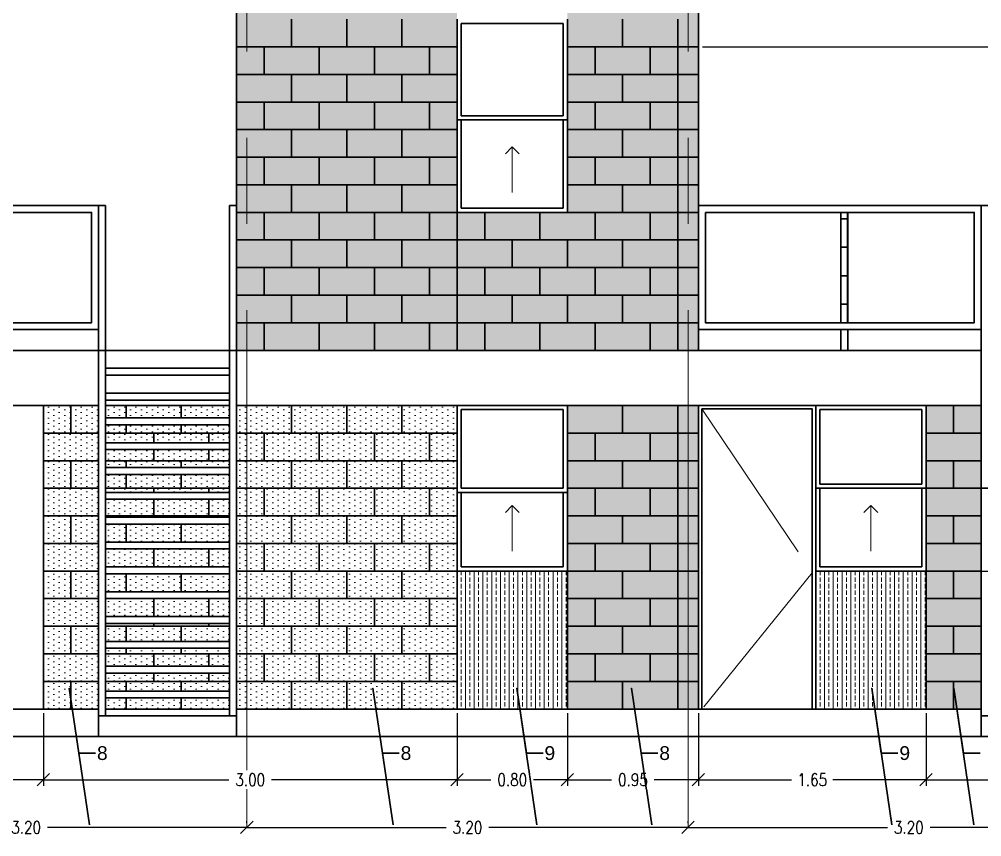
# Model space of a CAD drawing. Header units: metres. Extents: x -255 to -21, y -382 to -241.
# Drawn here: x -32.32 to -25.34, y -287.93 to -282.01 of the extents above; entities that cross this region are included whole.
import ezdxf

# ---------------------------------------------------------------- set-up
doc = ezdxf.new("R2010")
doc.units = ezdxf.units.M
doc.header["$LTSCALE"] = 5
doc.header["$MEASUREMENT"] = 0
doc.linetypes.add('CENTER2', pattern=[1.125, 0.75, -0.125, 0.125, -0.125])
doc.linetypes.add('HIDDEN', pattern=[0.375, 0.25, -0.125])
doc.layers.get('0').update_dxf_attribs({"color": 30})
for name, color, linetype, lineweight in [('A-ANNO-DIMS', 3, 'Continuous', 18), ('A-ANNO-NOTE', 7, 'Continuous', 35), ('A-ANNO-SYMB', 3, 'Continuous', 18), ('A-ANNO-TEXT', 3, 'Continuous', 18), ('A-ELEV-MBE1', 7, 'Continuous', 35), ('A-ELEV-OVHD', 3, 'HIDDEN', 18), ('A-ELEV-PATT', 8, 'Continuous', 18), ('A-SECT-MCUT', 7, 'Continuous', 35)]:
    doc.layers.add(name, color=color, linetype=linetype, lineweight=lineweight)
doc.styles.add('E-ARIAL', font='arial.ttf')
doc.styles.add('E-ROMANS', font='romans.shx', dxfattribs={"width": 0.8})
doc.dimstyles.new('E-0050_TICK_18', dxfattribs={"dimscale": 0.001, "dimtxt": 90, "dimasz": 90, "dimexe": 45, "dimexo": 30, "dimgap": 45, "dimtad": 0, "dimzin": 0, "dimdsep": 46, "dimtxsty": 'E-ROMANS', "dimblk": 'OBLIQUE', "dimcen": 45, "dimclrd": 256, "dimclre": 256, "dimclrt": 256, "dimadec": 0, "dimazin": 0, "dimtfac": 1, "dimtmove": 1, "dimatfit": 3, "dimldrblk": 'OPEN90', "dimfxl": 1, "dimtfill": 1, "dimtolj": 1, "dimtzin": 0, "dimarcsym": 0})
doc.dimstyles.new('E-0200_TICK_12', dxfattribs={"dimscale": 0.001, "dimtxt": 240, "dimasz": 240, "dimexe": 120, "dimexo": 80, "dimgap": 120, "dimtad": 0, "dimzin": 0, "dimdsep": 46, "dimtxsty": 'E-ROMANS', "dimblk": 'OBLIQUE', "dimcen": 120, "dimclrd": 256, "dimclre": 256, "dimclrt": 256, "dimadec": 0, "dimazin": 0, "dimtfac": 1, "dimtmove": 1, "dimatfit": 3, "dimldrblk": 'OPEN90', "dimfxl": 1, "dimtfill": 1, "dimtolj": 1, "dimtzin": 0, "dimlwd": -1, "dimarcsym": 0})
pattern_1 = [(90, (0, 0), (-0.0396875, 0.01984375), [0, -0.0396875])]

# ---------------------------------------------------------------- blocks, each defined once
blk = doc.blocks.new('_Oblique')
at = {"color": 0, "linetype": 'ByBlock', "lineweight": -2}
blk.add_line((-0.5, -0.5), (0.5, 0.5), dxfattribs=at)
blk = doc.blocks.new('*D664')
at = {"layer": 'A-ANNO-DIMS', "lineweight": -2, "transparency": 16777216}
for p, q in [((-25.7133, -286.0056), (-23.8568, -286.0056)), ((-23.9018, -286.0056), (-23.9018, -286.356)), ((-23.9018, -287.0056), (-23.9018, -286.6551)), ((-24.1633, -287.0056), (-23.8568, -287.0056))]:
    blk.add_line(p, q, dxfattribs=at)
at = {"layer": 'A-ANNO-DIMS', "lineweight": -2, "transparency": 16777216, "xscale": 0.09, "yscale": 0.09, "zscale": 0.09}
for p, rotation in [((-23.9018, -286.0056), 90), ((-23.9018, -287.0056), 270)]:
    blk.add_blockref('_Oblique', p, dxfattribs=dict(at, rotation=rotation))
at = {"layer": 'A-ANNO-DIMS', "transparency": 16777216, "insert": (-23.9018, -286.5056), "char_height": 0.09, "attachment_point": 5, "rotation": 90, "style": 'E-ROMANS', "bg_fill": 3, "box_fill_scale": 1.25, "bg_fill_color": 256, "bg_fill_true_color": 13158600, "bg_fill_transparency": 0}
blk.add_mtext('\\A1;1.00', dxfattribs=at)
blk = doc.blocks.new('_Open90')
at = {"color": 0, "linetype": 'ByBlock', "lineweight": -2}
for p, q in [((0, 0), (-1, 0)), ((-0.5, 0.5), (0, 0)), ((0, 0), (-0.5, -0.5))]:
    blk.add_line(p, q, dxfattribs=at)
blk = doc.blocks.new('*D665')
at = {"layer": 'A-ANNO-DIMS', "lineweight": -2, "transparency": 16777216}
for p, q in [((-24.1633, -284.8056), (-23.8568, -284.8056)), ((-23.9018, -284.8056), (-23.9018, -285.256)), ((-23.9018, -286.0056), (-23.9018, -285.5551)), ((-25.7133, -286.0056), (-23.8568, -286.0056))]:
    blk.add_line(p, q, dxfattribs=at)
at = {"layer": 'A-ANNO-DIMS', "lineweight": -2, "transparency": 16777216, "xscale": 0.09, "yscale": 0.09, "zscale": 0.09}
for p, rotation in [((-23.9018, -284.8056), 90), ((-23.9018, -286.0056), 270)]:
    blk.add_blockref('_Oblique', p, dxfattribs=dict(at, rotation=rotation))
at = {"layer": 'A-ANNO-DIMS', "transparency": 16777216, "insert": (-23.9018, -285.4056), "char_height": 0.09, "attachment_point": 5, "rotation": 90, "style": 'E-ROMANS', "bg_fill": 3, "box_fill_scale": 1.25, "bg_fill_color": 256, "bg_fill_true_color": 13158600, "bg_fill_transparency": 0}
blk.add_mtext('\\A1;1.20', dxfattribs=at)
blk = doc.blocks.new('*D667')
at = {"layer": 'A-ANNO-DIMS', "lineweight": -2, "transparency": 16777216}
for p, q in [((-27.3633, -282.2056), (-23.8568, -282.2056)), ((-23.9018, -282.2056), (-23.9018, -283.1508)), ((-23.9018, -284.4056), (-23.9018, -283.4603)), ((-24.1633, -284.4056), (-23.8568, -284.4056))]:
    blk.add_line(p, q, dxfattribs=at)
at = {"layer": 'A-ANNO-DIMS', "lineweight": -2, "transparency": 16777216, "xscale": 0.09, "yscale": 0.09, "zscale": 0.09}
for p, rotation in [((-23.9018, -282.2056), 90), ((-23.9018, -284.4056), 270)]:
    blk.add_blockref('_Oblique', p, dxfattribs=dict(at, rotation=rotation))
at = {"layer": 'A-ANNO-DIMS', "transparency": 16777216, "insert": (-23.9018, -283.3056), "char_height": 0.09, "attachment_point": 5, "rotation": 90, "style": 'E-ROMANS', "bg_fill": 3, "box_fill_scale": 1.25, "bg_fill_color": 256, "bg_fill_true_color": 13158600, "bg_fill_transparency": 0}
blk.add_mtext('\\A1;2.20', dxfattribs=at)
blk = doc.blocks.new('*D668')
at = {"layer": 'A-ANNO-DIMS', "lineweight": -2, "transparency": 16777216}
for p, q in [((-27.3633, -281.8056), (-23.8568, -281.8056)), ((-23.9018, -281.8056), (-23.9018, -281.8508)), ((-23.9018, -282.2056), (-23.9018, -282.1603)), ((-27.3633, -282.2056), (-23.8568, -282.2056))]:
    blk.add_line(p, q, dxfattribs=at)
at = {"layer": 'A-ANNO-DIMS', "lineweight": -2, "transparency": 16777216, "xscale": 0.09, "yscale": 0.09, "zscale": 0.09}
for p, rotation in [((-23.9018, -281.8056), 90), ((-23.9018, -282.2056), 270)]:
    blk.add_blockref('_Oblique', p, dxfattribs=dict(at, rotation=rotation))
at = {"layer": 'A-ANNO-DIMS', "transparency": 16777216, "insert": (-23.9018, -282.0056), "char_height": 0.09, "attachment_point": 5, "rotation": 90, "style": 'E-ROMANS', "bg_fill": 3, "box_fill_scale": 1.25, "bg_fill_color": 256, "bg_fill_true_color": 13158600, "bg_fill_transparency": 0}
blk.add_mtext('\\A1;0.40', dxfattribs=at)
blk = doc.blocks.new('*D675')
at = {"layer": 'A-ANNO-DIMS', "lineweight": -2, "transparency": 16777216}
for p, q in [((-33.8683, -287.834), (-33.8683, -287.819)), ((-30.6683, -287.834), (-30.6683, -287.819)), ((-33.8683, -287.864), (-32.423, -287.864)), ((-30.6683, -287.864), (-32.1136, -287.864))]:
    blk.add_line(p, q, dxfattribs=at)
at = {"layer": 'A-ANNO-DIMS', "lineweight": -2, "transparency": 16777216, "xscale": 0.09, "yscale": 0.09, "zscale": 0.09, "rotation": 180}
blk.add_blockref('_Oblique', (-33.8683, -287.864), dxfattribs=at)
at = {"layer": 'A-ANNO-DIMS', "lineweight": -2, "transparency": 16777216, "xscale": 0.09, "yscale": 0.09, "zscale": 0.09}
blk.add_blockref('_Oblique', (-30.6683, -287.864), dxfattribs=at)
at = {"layer": 'A-ANNO-DIMS', "transparency": 16777216, "insert": (-32.2683, -287.864), "char_height": 0.09, "attachment_point": 5, "style": 'E-ROMANS', "bg_fill": 3, "box_fill_scale": 1.25, "bg_fill_color": 256, "bg_fill_true_color": 13158600, "bg_fill_transparency": 0}
blk.add_mtext('\\A1;3.20', dxfattribs=at)
blk = doc.blocks.new('*D676')
at = {"layer": 'A-ANNO-DIMS', "lineweight": -2, "transparency": 16777216}
for p, q in [((-30.6683, -287.834), (-30.6683, -287.819)), ((-27.4683, -287.834), (-27.4683, -287.819)), ((-30.6683, -287.864), (-29.223, -287.864)), ((-27.4683, -287.864), (-28.9136, -287.864))]:
    blk.add_line(p, q, dxfattribs=at)
at = {"layer": 'A-ANNO-DIMS', "lineweight": -2, "transparency": 16777216, "xscale": 0.09, "yscale": 0.09, "zscale": 0.09, "rotation": 180}
blk.add_blockref('_Oblique', (-30.6683, -287.864), dxfattribs=at)
at = {"layer": 'A-ANNO-DIMS', "lineweight": -2, "transparency": 16777216, "xscale": 0.09, "yscale": 0.09, "zscale": 0.09}
blk.add_blockref('_Oblique', (-27.4683, -287.864), dxfattribs=at)
at = {"layer": 'A-ANNO-DIMS', "transparency": 16777216, "insert": (-29.0683, -287.864), "char_height": 0.09, "attachment_point": 5, "style": 'E-ROMANS', "bg_fill": 3, "box_fill_scale": 1.25, "bg_fill_color": 256, "bg_fill_true_color": 13158600, "bg_fill_transparency": 0}
blk.add_mtext('\\A1;3.20', dxfattribs=at)
blk = doc.blocks.new('*D677')
at = {"layer": 'A-ANNO-DIMS', "lineweight": -2, "transparency": 16777216}
for p, q in [((-27.4683, -287.834), (-27.4683, -287.819)), ((-24.2683, -287.834), (-24.2683, -287.819)), ((-27.4683, -287.864), (-26.023, -287.864)), ((-24.2683, -287.864), (-25.7136, -287.864))]:
    blk.add_line(p, q, dxfattribs=at)
at = {"layer": 'A-ANNO-DIMS', "lineweight": -2, "transparency": 16777216, "xscale": 0.09, "yscale": 0.09, "zscale": 0.09, "rotation": 180}
blk.add_blockref('_Oblique', (-27.4683, -287.864), dxfattribs=at)
at = {"layer": 'A-ANNO-DIMS', "lineweight": -2, "transparency": 16777216, "xscale": 0.09, "yscale": 0.09, "zscale": 0.09}
blk.add_blockref('_Oblique', (-24.2683, -287.864), dxfattribs=at)
at = {"layer": 'A-ANNO-DIMS', "transparency": 16777216, "insert": (-25.8683, -287.864), "char_height": 0.09, "attachment_point": 5, "style": 'E-ROMANS', "bg_fill": 3, "box_fill_scale": 1.25, "bg_fill_color": 256, "bg_fill_true_color": 13158600, "bg_fill_transparency": 0}
blk.add_mtext('\\A1;3.20', dxfattribs=at)
blk = doc.blocks.new('*D694')
at = {"layer": 'A-ANNO-DIMS', "lineweight": -2, "transparency": 16777216}
for p, q in [((-33.7933, -287.0356), (-33.7933, -287.5634)), ((-32.1433, -287.0356), (-32.1433, -287.5634)), ((-33.7933, -287.5184), (-33.1178, -287.5184)), ((-32.1433, -287.5184), (-32.8187, -287.5184))]:
    blk.add_line(p, q, dxfattribs=at)
at = {"layer": 'A-ANNO-DIMS', "lineweight": -2, "transparency": 16777216, "xscale": 0.09, "yscale": 0.09, "zscale": 0.09, "rotation": 180}
blk.add_blockref('_Oblique', (-33.7933, -287.5184), dxfattribs=at)
at = {"layer": 'A-ANNO-DIMS', "lineweight": -2, "transparency": 16777216, "xscale": 0.09, "yscale": 0.09, "zscale": 0.09}
blk.add_blockref('_Oblique', (-32.1433, -287.5184), dxfattribs=at)
at = {"layer": 'A-ANNO-DIMS', "transparency": 16777216, "insert": (-32.9683, -287.5184), "char_height": 0.09, "attachment_point": 5, "style": 'E-ROMANS', "bg_fill": 3, "box_fill_scale": 1.25, "bg_fill_color": 256, "bg_fill_true_color": 13158600, "bg_fill_transparency": 0}
blk.add_mtext('\\A1;1.65', dxfattribs=at)
blk = doc.blocks.new('*D695')
at = {"layer": 'A-ANNO-DIMS', "lineweight": -2, "transparency": 16777216}
for p, q in [((-32.1433, -287.0356), (-32.1433, -287.5634)), ((-29.1433, -287.0356), (-29.1433, -287.5634)), ((-32.1433, -287.5184), (-30.798, -287.5184)), ((-29.1433, -287.5184), (-30.4886, -287.5184))]:
    blk.add_line(p, q, dxfattribs=at)
at = {"layer": 'A-ANNO-DIMS', "lineweight": -2, "transparency": 16777216, "xscale": 0.09, "yscale": 0.09, "zscale": 0.09, "rotation": 180}
blk.add_blockref('_Oblique', (-32.1433, -287.5184), dxfattribs=at)
at = {"layer": 'A-ANNO-DIMS', "lineweight": -2, "transparency": 16777216, "xscale": 0.09, "yscale": 0.09, "zscale": 0.09}
blk.add_blockref('_Oblique', (-29.1433, -287.5184), dxfattribs=at)
at = {"layer": 'A-ANNO-DIMS', "transparency": 16777216, "insert": (-30.6433, -287.5184), "char_height": 0.09, "attachment_point": 5, "style": 'E-ROMANS', "bg_fill": 3, "box_fill_scale": 1.25, "bg_fill_color": 256, "bg_fill_true_color": 13158600, "bg_fill_transparency": 0}
blk.add_mtext('\\A1;3.00', dxfattribs=at)
blk = doc.blocks.new('*D401')
at = {"layer": 'A-ANNO-DIMS', "lineweight": -2, "transparency": 16777216}
for p, q in [((-29.1433, -287.0356), (-29.1433, -287.5634)), ((-28.3433, -287.0356), (-28.3433, -287.5634)), ((-29.1433, -287.5184), (-28.898, -287.5184)), ((-28.3433, -287.5184), (-28.5886, -287.5184))]:
    blk.add_line(p, q, dxfattribs=at)
at = {"layer": 'A-ANNO-DIMS', "lineweight": -2, "transparency": 16777216, "xscale": 0.09, "yscale": 0.09, "zscale": 0.09, "rotation": 180}
blk.add_blockref('_Oblique', (-29.1433, -287.5184), dxfattribs=at)
at = {"layer": 'A-ANNO-DIMS', "lineweight": -2, "transparency": 16777216, "xscale": 0.09, "yscale": 0.09, "zscale": 0.09}
blk.add_blockref('_Oblique', (-28.3433, -287.5184), dxfattribs=at)
at = {"layer": 'A-ANNO-DIMS', "transparency": 16777216, "insert": (-28.7433, -287.5184), "char_height": 0.09, "attachment_point": 5, "style": 'E-ROMANS', "bg_fill": 3, "box_fill_scale": 1.25, "bg_fill_color": 256, "bg_fill_true_color": 13158600, "bg_fill_transparency": 0}
blk.add_mtext('\\A1;0.80', dxfattribs=at)
blk = doc.blocks.new('*D402')
at = {"layer": 'A-ANNO-DIMS', "lineweight": -2, "transparency": 16777216}
for p, q in [((-28.3433, -287.0356), (-28.3433, -287.5634)), ((-27.3933, -287.0356), (-27.3933, -287.5634)), ((-28.3433, -287.5184), (-28.023, -287.5184)), ((-27.3933, -287.5184), (-27.7136, -287.5184))]:
    blk.add_line(p, q, dxfattribs=at)
at = {"layer": 'A-ANNO-DIMS', "lineweight": -2, "transparency": 16777216, "xscale": 0.09, "yscale": 0.09, "zscale": 0.09, "rotation": 180}
blk.add_blockref('_Oblique', (-28.3433, -287.5184), dxfattribs=at)
at = {"layer": 'A-ANNO-DIMS', "lineweight": -2, "transparency": 16777216, "xscale": 0.09, "yscale": 0.09, "zscale": 0.09}
blk.add_blockref('_Oblique', (-27.3933, -287.5184), dxfattribs=at)
at = {"layer": 'A-ANNO-DIMS', "transparency": 16777216, "insert": (-27.8683, -287.5184), "char_height": 0.09, "attachment_point": 5, "style": 'E-ROMANS', "bg_fill": 3, "box_fill_scale": 1.25, "bg_fill_color": 256, "bg_fill_true_color": 13158600, "bg_fill_transparency": 0}
blk.add_mtext('\\A1;0.95', dxfattribs=at)
blk = doc.blocks.new('*D403')
at = {"layer": 'A-ANNO-DIMS', "lineweight": -2, "transparency": 16777216}
for p, q in [((-27.3933, -287.0356), (-27.3933, -287.5634)), ((-25.7433, -287.0356), (-25.7433, -287.5634)), ((-27.3933, -287.5184), (-26.7178, -287.5184)), ((-25.7433, -287.5184), (-26.4187, -287.5184))]:
    blk.add_line(p, q, dxfattribs=at)
at = {"layer": 'A-ANNO-DIMS', "lineweight": -2, "transparency": 16777216, "xscale": 0.09, "yscale": 0.09, "zscale": 0.09, "rotation": 180}
blk.add_blockref('_Oblique', (-27.3933, -287.5184), dxfattribs=at)
at = {"layer": 'A-ANNO-DIMS', "lineweight": -2, "transparency": 16777216, "xscale": 0.09, "yscale": 0.09, "zscale": 0.09}
blk.add_blockref('_Oblique', (-25.7433, -287.5184), dxfattribs=at)
at = {"layer": 'A-ANNO-DIMS', "transparency": 16777216, "insert": (-26.5683, -287.5184), "char_height": 0.09, "attachment_point": 5, "style": 'E-ROMANS', "bg_fill": 3, "box_fill_scale": 1.25, "bg_fill_color": 256, "bg_fill_true_color": 13158600, "bg_fill_transparency": 0}
blk.add_mtext('\\A1;1.65', dxfattribs=at)
blk = doc.blocks.new('*D404')
at = {"layer": 'A-ANNO-DIMS', "lineweight": -2, "transparency": 16777216}
for p, q in [((-25.7433, -287.0356), (-25.7433, -287.5634)), ((-24.3433, -287.0356), (-24.3433, -287.5634)), ((-25.7433, -287.5184), (-25.1928, -287.5184)), ((-24.3433, -287.5184), (-24.8937, -287.5184))]:
    blk.add_line(p, q, dxfattribs=at)
at = {"layer": 'A-ANNO-DIMS', "lineweight": -2, "transparency": 16777216, "xscale": 0.09, "yscale": 0.09, "zscale": 0.09, "rotation": 180}
blk.add_blockref('_Oblique', (-25.7433, -287.5184), dxfattribs=at)
at = {"layer": 'A-ANNO-DIMS', "lineweight": -2, "transparency": 16777216, "xscale": 0.09, "yscale": 0.09, "zscale": 0.09}
blk.add_blockref('_Oblique', (-24.3433, -287.5184), dxfattribs=at)
at = {"layer": 'A-ANNO-DIMS', "transparency": 16777216, "insert": (-25.0433, -287.5184), "char_height": 0.09, "attachment_point": 5, "style": 'E-ROMANS', "bg_fill": 3, "box_fill_scale": 1.25, "bg_fill_color": 256, "bg_fill_true_color": 13158600, "bg_fill_transparency": 0}
blk.add_mtext('\\A1;1.40', dxfattribs=at)

msp = doc.modelspace()

# ---------------------------------------------------------------- hatches: boundary and pattern name
at = {"layer": 'A-ELEV-MBE1'}
h = msp.add_hatch(dxfattribs=at)
h.set_pattern_fill('GRATE', color=256, scale=0.065, angle=90, style=0)
h.set_pattern_definition([(90, (42.04899, 15.17211), (-0.05159375, 3e-18), []), (180, (42.04899, 15.1721), (-3e-17, -0.206375), [])])
h.paths.add_polyline_path([(-27.3433, -283.4055), (-27.3433, -284.2055), (-26.3107, -284.2055), (-26.3107, -283.4055)])
h.paths.add_polyline_path([(-27.3433, -283.4055), (-27.3433, -284.2055), (-26.3607, -284.2055), (-26.3607, -283.4055)], flags=17)

# ---------------------------------------------------------------- linework, layer by layer
at = {"layer": 'A-ANNO-SYMB', "linetype": 'CENTER2'}
for p, q in [((-30.6683, -287.864), (-30.6683, -276.7086)), ((-27.4683, -287.864), (-27.4683, -276.7086))]:
    msp.add_line(p, q, dxfattribs=at)
at = {"layer": 'A-ELEV-MBE1'}
for p, q in [((-30.7433, -278.7898), (-30.7433, -284.4056)), ((-27.3933, -278.7898), (-27.3933, -284.4056)), ((-30.3433, -282.0056), (-30.3433, -282.2056)), ((-29.9433, -282.0056), (-29.9433, -282.2056)), ((-29.5433, -282.0056), (-29.5433, -282.2056)), ((-29.1433, -282.0056), (-29.1433, -283.4056)), ((-28.3433, -282.0056), (-28.3433, -283.4056)), ((-27.9433, -282.0056), (-27.9433, -282.2056)), ((-27.5433, -282.0056), (-27.5433, -282.2056)), ((-29.1133, -282.0356), (-28.3733, -282.0356)), ((-29.1133, -282.0356), (-29.1133, -282.7056)), ((-28.3733, -282.0356), (-28.3733, -282.7056)), ((-30.7433, -282.2056), (-29.1433, -282.2056)), ((-30.5433, -282.2056), (-30.5433, -282.4056)), ((-30.1433, -282.2056), (-30.1433, -282.4056)), ((-29.7433, -282.2056), (-29.7433, -282.4056)), ((-29.3433, -282.2056), (-29.3433, -282.4056)), ((-28.3433, -282.2056), (-27.5433, -282.2056)), ((-28.1432, -282.2056), (-28.1432, -282.4056)), ((-27.7432, -282.2056), (-27.7432, -282.4056)), ((-27.5433, -282.2056), (-27.3933, -282.2056)), ((-27.5433, -282.2056), (-27.5433, -284.4056)), ((-30.7433, -282.4056), (-29.1433, -282.4056)), ((-30.3433, -282.4056), (-30.3433, -282.6056)), ((-29.9433, -282.4056), (-29.9433, -282.6056)), ((-29.5433, -282.4056), (-29.5433, -282.6056)), ((-28.3433, -282.4056), (-27.5433, -282.4056)), ((-27.9433, -282.4056), (-27.9433, -282.6056)), ((-27.5433, -282.4056), (-27.3933, -282.4056)), ((-30.7433, -282.6056), (-29.1433, -282.6056)), ((-30.5433, -282.6056), (-30.5433, -282.8056)), ((-30.1433, -282.6056), (-30.1433, -282.8056)), ((-29.7433, -282.6056), (-29.7433, -282.8056)), ((-29.3433, -282.6056), (-29.3433, -282.8056)), ((-28.3433, -282.6056), (-27.5433, -282.6056)), ((-28.1432, -282.6056), (-28.1432, -282.8056)), ((-27.7432, -282.6056), (-27.7432, -282.8056)), ((-27.5433, -282.6056), (-27.3933, -282.6056)), ((-29.1133, -282.7356), (-29.1133, -283.3756)), ((-28.3733, -282.7356), (-28.3733, -283.3756)), ((-30.7433, -282.8056), (-29.1433, -282.8056)), ((-30.3433, -282.8056), (-30.3433, -283.0056)), ((-29.9433, -282.8056), (-29.9433, -283.0056)), ((-29.5433, -282.8056), (-29.5433, -283.0056)), ((-28.3433, -282.8056), (-27.5433, -282.8056)), ((-27.9433, -282.8056), (-27.9433, -283.0056)), ((-27.5433, -282.8056), (-27.3933, -282.8056)), ((-30.7433, -283.0056), (-29.1433, -283.0056)), ((-30.5433, -283.0056), (-30.5433, -283.2056)), ((-30.1433, -283.0056), (-30.1433, -283.2056)), ((-29.7433, -283.0056), (-29.7433, -283.2056)), ((-29.3433, -283.0056), (-29.3433, -283.2056)), ((-28.3433, -283.0056), (-27.5433, -283.0056)), ((-28.1432, -283.0056), (-28.1432, -283.2056)), ((-27.7432, -283.0056), (-27.7432, -283.2056)), ((-27.5433, -283.0056), (-27.3933, -283.0056)), ((-30.7433, -283.2056), (-29.1433, -283.2056)), ((-30.3433, -283.2056), (-30.3433, -283.4056)), ((-29.9433, -283.2056), (-29.9433, -283.4056)), ((-29.5433, -283.2056), (-29.5433, -283.4056)), ((-28.3433, -283.2056), (-27.5433, -283.2056)), ((-27.9433, -283.2056), (-27.9433, -283.4056)), ((-27.5433, -283.2056), (-27.3933, -283.2056)), ((-33.7933, -283.3555), (-31.7433, -283.3556)), ((-31.7433, -283.3556), (-31.6933, -283.3556)), ((-30.7933, -283.3556), (-30.7433, -283.3556)), ((-30.7433, -283.4056), (-29.1433, -283.4056)), ((-30.5433, -283.4056), (-30.5433, -283.6056)), ((-30.1433, -283.4056), (-30.1433, -283.6056)), ((-29.7433, -283.4056), (-29.7433, -283.6056)), ((-29.3433, -283.4056), (-29.3433, -283.6056)), ((-29.1433, -283.4056), (-28.3433, -283.4056)), ((-29.1433, -283.4056), (-29.1433, -284.4056)), ((-29.1133, -283.3756), (-28.3733, -283.3756)), ((-28.9432, -283.4056), (-28.9432, -283.6056)), ((-28.5432, -283.4056), (-28.5432, -283.6056)), ((-28.3433, -283.4056), (-27.5433, -283.4056)), ((-28.1432, -283.4056), (-28.1432, -283.6056)), ((-27.7432, -283.4056), (-27.7432, -283.6056)), ((-27.5433, -283.4056), (-27.3933, -283.4056)), ((-27.3933, -283.3555), (-25.3433, -283.3556)), ((-25.3433, -283.3556), (-25.2933, -283.3556)), ((-31.6933, -283.4439), (-31.6933, -283.4373)), ((-30.7433, -283.6056), (-29.1433, -283.6056)), ((-30.3433, -283.6056), (-30.3433, -283.8056)), ((-29.9433, -283.6056), (-29.9433, -283.8056)), ((-29.5433, -283.6056), (-29.5433, -283.8056)), ((-29.1433, -283.6056), (-27.5433, -283.6056)), ((-28.7433, -283.6056), (-28.7433, -283.8056)), ((-28.3433, -283.6056), (-28.3433, -283.8056)), ((-27.9433, -283.6056), (-27.9433, -283.8056)), ((-27.5433, -283.6056), (-27.3933, -283.6056)), ((-30.7433, -283.8056), (-29.1433, -283.8056)), ((-30.5433, -283.8056), (-30.5433, -284.0056)), ((-30.1433, -283.8056), (-30.1433, -284.0056)), ((-29.7433, -283.8056), (-29.7433, -284.0056)), ((-29.3433, -283.8056), (-29.3433, -284.0056)), ((-29.1433, -283.8056), (-27.5433, -283.8056)), ((-28.9432, -283.8056), (-28.9432, -284.0056)), ((-28.5432, -283.8056), (-28.5432, -284.0056)), ((-28.1432, -283.8056), (-28.1432, -284.0056)), ((-27.7432, -283.8056), (-27.7432, -284.0056)), ((-27.5433, -283.8056), (-27.3933, -283.8056)), ((-30.7433, -284.0056), (-29.1433, -284.0056)), ((-30.3433, -284.0056), (-30.3433, -284.2056)), ((-29.9433, -284.0056), (-29.9433, -284.2056)), ((-29.5433, -284.0056), (-29.5433, -284.2056)), ((-29.1433, -284.0056), (-27.5433, -284.0056)), ((-28.7433, -284.0056), (-28.7433, -284.2056)), ((-28.3433, -284.0056), (-28.3433, -284.2056)), ((-27.9433, -284.0056), (-27.9433, -284.2056)), ((-27.5433, -284.0056), (-27.3933, -284.0056)), ((-33.7933, -284.2555), (-31.7433, -284.2555)), ((-31.7433, -284.2555), (-33.7933, -284.2555)), ((-30.7433, -284.2056), (-29.1433, -284.2056)), ((-30.5433, -284.2056), (-30.5433, -284.4056)), ((-30.1433, -284.2056), (-30.1433, -284.4056)), ((-29.7433, -284.2056), (-29.7433, -284.4056)), ((-29.3433, -284.2056), (-29.3433, -284.4056)), ((-29.1433, -284.2056), (-27.5433, -284.2056)), ((-28.9432, -284.2056), (-28.9432, -284.4056)), ((-28.5432, -284.2056), (-28.5432, -284.4056)), ((-28.1432, -284.2056), (-28.1432, -284.4056)), ((-27.7432, -284.2056), (-27.7432, -284.4056)), ((-27.5433, -284.2056), (-27.3933, -284.2056)), ((-27.3933, -284.2555), (-25.3433, -284.2555)), ((-25.3433, -284.2555), (-27.3933, -284.2555)), ((-37.1933, -284.4056), (-30.7433, -284.4056)), ((-31.6933, -284.4056), (-30.7933, -284.4056)), ((-30.7433, -284.4056), (-25.3433, -284.4056)), ((-31.6933, -284.5356), (-30.7933, -284.5356)), ((-31.6933, -284.5856), (-30.7933, -284.5856)), ((-31.6933, -284.7156), (-30.7933, -284.7156)), ((-37.1433, -284.8056), (-31.7433, -284.8056)), ((-32.1433, -284.8056), (-32.1433, -287.0056)), ((-31.9433, -284.8056), (-31.9433, -285.0056)), ((-31.6933, -284.7656), (-30.7933, -284.7656)), ((-31.6933, -284.8056), (-30.7933, -284.8056)), ((-30.8933, -284.8056), (-31.5933, -284.8056)), ((-31.5433, -284.8056), (-31.5433, -284.8956)), ((-31.1433, -284.8056), (-31.1433, -284.8956)), ((-30.7433, -284.8056), (-30.7433, -287.0056)), ((-30.3433, -284.8056), (-30.3433, -285.0056)), ((-29.9433, -284.8056), (-29.9433, -285.0056)), ((-29.5433, -284.8056), (-29.5433, -285.0056)), ((-29.1433, -284.8056), (-29.1433, -287.0056)), ((-28.3433, -284.8056), (-28.3433, -286.0056)), ((-27.9433, -284.8056), (-27.9433, -285.0056)), ((-27.5433, -284.8056), (-27.5433, -287.0056)), ((-27.3933, -284.8056), (-27.3933, -287.0056)), ((-26.5433, -284.8056), (-26.5433, -287.0056)), ((-25.7433, -284.8056), (-26.5392, -284.8056)), ((-29.1133, -284.8356), (-28.3733, -284.8356)), ((-29.1133, -284.8356), (-29.1133, -285.4056)), ((-28.3733, -284.8356), (-28.3733, -285.4056)), ((-25.7733, -284.8356), (-26.5133, -284.8356)), ((-26.5133, -284.8356), (-26.5133, -285.3756)), ((-25.7733, -284.8356), (-25.7733, -285.3756)), ((-31.6933, -284.8956), (-30.7933, -284.8956)), ((-31.6933, -284.9456), (-30.7933, -284.9456)), ((-31.5433, -284.9456), (-31.5433, -285.0056)), ((-31.1433, -284.9456), (-31.1433, -285.0056)), ((-32.1433, -285.0056), (-31.7433, -285.0056)), ((-31.6933, -285.0056), (-30.7933, -285.0056)), ((-31.3433, -285.0056), (-31.3433, -285.0756)), ((-30.9433, -285.0056), (-30.9433, -285.0756)), ((-30.7433, -285.0056), (-29.1433, -285.0056)), ((-30.5433, -285.0056), (-30.5433, -285.2056)), ((-30.1433, -285.0056), (-30.1433, -285.2056)), ((-29.7433, -285.0056), (-29.7433, -285.2056)), ((-29.3433, -285.0056), (-29.3433, -285.2056)), ((-27.5433, -285.0056), (-28.3433, -285.0056)), ((-28.1433, -285.0056), (-28.1433, -285.2056)), ((-27.7433, -285.0056), (-27.7433, -285.2056)), ((-27.5433, -285.0056), (-27.3933, -285.0056)), ((-31.6933, -285.0756), (-30.7933, -285.0756)), ((-31.6933, -285.1256), (-30.7933, -285.1256)), ((-31.3433, -285.1256), (-31.3433, -285.2056)), ((-30.9433, -285.1256), (-30.9433, -285.2056)), ((-32.1433, -285.2056), (-31.7433, -285.2056)), ((-31.9433, -285.2056), (-31.9433, -285.4056)), ((-31.6933, -285.2056), (-30.7933, -285.2056)), ((-31.5433, -285.2056), (-31.5433, -285.2556)), ((-31.1433, -285.2056), (-31.1433, -285.2556)), ((-30.7433, -285.2056), (-29.1433, -285.2056)), ((-30.3433, -285.2056), (-30.3433, -285.4056)), ((-29.9433, -285.2056), (-29.9433, -285.4056)), ((-29.5433, -285.2056), (-29.5433, -285.4056)), ((-27.5433, -285.2056), (-28.3433, -285.2056)), ((-27.9433, -285.2056), (-27.9433, -285.4056)), ((-27.5433, -285.2056), (-27.3933, -285.2056)), ((-31.6933, -285.2556), (-30.7933, -285.2556)), ((-31.6933, -285.3056), (-30.7933, -285.3056)), ((-31.5433, -285.3056), (-31.5433, -285.4056)), ((-31.1433, -285.3056), (-31.1433, -285.4056)), ((-32.1433, -285.4056), (-31.7433, -285.4056)), ((-31.6933, -285.4056), (-30.7933, -285.4056)), ((-31.6933, -285.4356), (-30.7933, -285.4356)), ((-31.3433, -285.4056), (-31.3433, -285.4356)), ((-30.9433, -285.4056), (-30.9433, -285.4356)), ((-30.7433, -285.4056), (-29.1433, -285.4056)), ((-30.5433, -285.4056), (-30.5433, -285.6056)), ((-30.1433, -285.4056), (-30.1433, -285.6056)), ((-29.7433, -285.4056), (-29.7433, -285.6056)), ((-29.3433, -285.4056), (-29.3433, -285.6056)), ((-29.1133, -285.4356), (-29.1133, -285.9756)), ((-28.3733, -285.4356), (-28.3733, -285.9756)), ((-27.5433, -285.4056), (-28.3433, -285.4056)), ((-28.1433, -285.4056), (-28.1433, -285.6056)), ((-27.7433, -285.4056), (-27.7433, -285.6056)), ((-27.5433, -285.4056), (-27.3933, -285.4056)), ((-26.5133, -285.4056), (-26.5133, -285.9756)), ((-31.6933, -285.4856), (-30.7933, -285.4856)), ((-31.3433, -285.4856), (-31.3433, -285.6056)), ((-30.9433, -285.4856), (-30.9433, -285.6056)), ((-32.1433, -285.6056), (-31.7433, -285.6056)), ((-31.9433, -285.6056), (-31.9433, -285.8056)), ((-31.6933, -285.6056), (-30.7933, -285.6056)), ((-31.6933, -285.6156), (-30.7933, -285.6156)), ((-31.5433, -285.6056), (-31.5433, -285.6156)), ((-31.1433, -285.6056), (-31.1433, -285.6156)), ((-30.7433, -285.6056), (-29.1433, -285.6056)), ((-30.3433, -285.6056), (-30.3433, -285.8056)), ((-29.9433, -285.6056), (-29.9433, -285.8056)), ((-29.5433, -285.6056), (-29.5433, -285.8056)), ((-27.5433, -285.6056), (-28.3433, -285.6056)), ((-27.9433, -285.6056), (-27.9433, -285.8056)), ((-27.5433, -285.6056), (-27.3933, -285.6056)), ((-31.6933, -285.6656), (-30.7933, -285.6656)), ((-31.5433, -285.6656), (-31.5433, -285.7956)), ((-31.1433, -285.6656), (-31.1433, -285.7956)), ((-32.1433, -285.8056), (-31.7433, -285.8056)), ((-31.6933, -285.7956), (-30.7933, -285.7956)), ((-31.6933, -285.8456), (-30.7933, -285.8456)), ((-31.3433, -285.8456), (-31.3433, -285.9756)), ((-30.9433, -285.8456), (-30.9433, -285.9756)), ((-30.7433, -285.8056), (-29.1433, -285.8056)), ((-30.5433, -285.8056), (-30.5433, -286.0056)), ((-30.1433, -285.8056), (-30.1433, -286.0056)), ((-29.7433, -285.8056), (-29.7433, -286.0056)), ((-29.3433, -285.8056), (-29.3433, -286.0056)), ((-27.5433, -285.8056), (-28.3433, -285.8056)), ((-28.1433, -285.8056), (-28.1433, -286.0056)), ((-27.7433, -285.8056), (-27.7433, -286.0056)), ((-27.5433, -285.8056), (-27.3933, -285.8056)), ((-31.6933, -285.9756), (-30.7933, -285.9756)), ((-29.1133, -285.9756), (-28.3733, -285.9756)), ((-25.7733, -285.9756), (-26.5133, -285.9756)), ((-32.1433, -286.0056), (-31.7433, -286.0056)), ((-31.9433, -286.0056), (-31.9433, -286.2056)), ((-31.6933, -286.0256), (-30.7933, -286.0256)), ((-31.5433, -286.0256), (-31.5433, -286.1556)), ((-31.1433, -286.0256), (-31.1433, -286.1556)), ((-30.7433, -286.0056), (-29.1433, -286.0056)), ((-30.3433, -286.0056), (-30.3433, -286.2056)), ((-29.9433, -286.0056), (-29.9433, -286.2056)), ((-29.5433, -286.0056), (-29.5433, -286.2056)), ((-29.1433, -286.0056), (-28.3433, -286.0056)), ((-27.5433, -286.0056), (-28.3433, -286.0056)), ((-28.3433, -286.0056), (-28.3433, -287.0056)), ((-27.9433, -286.0056), (-27.9433, -286.2056)), ((-27.5433, -286.0056), (-27.3933, -286.0056)), ((-25.7433, -286.0056), (-26.5433, -286.0056)), ((-32.1433, -286.2056), (-31.7433, -286.2056)), ((-31.6933, -286.1556), (-30.7933, -286.1556)), ((-31.6933, -286.2056), (-30.7933, -286.2056)), ((-31.3433, -286.2056), (-31.3433, -286.3356)), ((-30.9433, -286.2056), (-30.9433, -286.3356)), ((-30.7433, -286.2056), (-29.1433, -286.2056)), ((-30.5433, -286.2056), (-30.5433, -286.4056)), ((-30.1433, -286.2056), (-30.1433, -286.4056)), ((-29.7433, -286.2056), (-29.7433, -286.4056)), ((-29.3433, -286.2056), (-29.3433, -286.4056)), ((-27.5433, -286.2056), (-28.3433, -286.2056)), ((-28.1433, -286.2056), (-28.1433, -286.4056)), ((-27.7433, -286.2056), (-27.7433, -286.4056)), ((-27.5433, -286.2056), (-27.3933, -286.2056)), ((-31.6933, -286.3356), (-30.7933, -286.3356)), ((-32.1433, -286.4056), (-31.7433, -286.4056)), ((-31.9433, -286.4056), (-31.9433, -286.6056)), ((-31.6933, -286.3856), (-30.7933, -286.3856)), ((-31.6933, -286.4056), (-30.7933, -286.4056)), ((-31.5433, -286.4056), (-31.5433, -286.5156)), ((-31.3433, -286.3856), (-31.3433, -286.4056)), ((-31.1433, -286.4056), (-31.1433, -286.5156)), ((-30.9433, -286.3856), (-30.9433, -286.4056)), ((-30.7433, -286.4056), (-29.1433, -286.4056)), ((-30.3433, -286.4056), (-30.3433, -286.6056)), ((-29.9433, -286.4056), (-29.9433, -286.6056)), ((-29.5433, -286.4056), (-29.5433, -286.6056)), ((-27.5433, -286.4056), (-28.3433, -286.4056)), ((-27.9433, -286.4056), (-27.9433, -286.6056)), ((-27.5433, -286.4056), (-27.3933, -286.4056)), ((-31.6933, -286.5156), (-30.7933, -286.5156)), ((-32.1433, -286.6056), (-31.7433, -286.6056)), ((-31.6933, -286.5656), (-30.7933, -286.5656)), ((-31.6933, -286.6056), (-30.7933, -286.6056)), ((-31.5433, -286.5656), (-31.5433, -286.6056)), ((-31.3433, -286.6056), (-31.3433, -286.6956)), ((-31.1433, -286.5656), (-31.1433, -286.6056)), ((-30.9433, -286.6056), (-30.9433, -286.6956)), ((-30.7433, -286.6056), (-29.1433, -286.6056)), ((-30.5433, -286.6056), (-30.5433, -286.8056)), ((-30.1433, -286.6056), (-30.1433, -286.8056)), ((-29.7433, -286.6056), (-29.7433, -286.8056)), ((-29.3433, -286.6056), (-29.3433, -286.8056)), ((-27.5433, -286.6056), (-28.3433, -286.6056)), ((-28.1433, -286.6056), (-28.1433, -286.8056)), ((-27.7433, -286.6056), (-27.7433, -286.8056)), ((-27.5433, -286.6056), (-27.3933, -286.6056)), ((-31.6933, -286.6956), (-30.7933, -286.6956)), ((-31.6933, -286.7456), (-30.7933, -286.7456)), ((-31.3433, -286.7456), (-31.3433, -286.8056)), ((-30.9433, -286.7456), (-30.9433, -286.8056)), ((-32.1433, -286.8056), (-31.7433, -286.8056)), ((-31.9433, -286.8056), (-31.9433, -287.0056)), ((-31.6933, -286.8056), (-30.7933, -286.8056)), ((-31.5433, -286.8056), (-31.5433, -286.8756)), ((-31.1433, -286.8056), (-31.1433, -286.8756)), ((-30.7433, -286.8056), (-29.1433, -286.8056)), ((-30.3433, -286.8056), (-30.3433, -287.0056)), ((-29.9433, -286.8056), (-29.9433, -287.0056)), ((-29.5433, -286.8056), (-29.5433, -287.0056)), ((-27.5433, -286.8056), (-28.3433, -286.8056)), ((-27.9433, -286.8056), (-27.9433, -287.0056)), ((-27.5433, -286.8056), (-27.3933, -286.8056)), ((-31.6933, -286.8756), (-30.7933, -286.8756)), ((-31.6933, -286.9256), (-30.7933, -286.9256)), ((-31.5433, -286.9256), (-31.5433, -287.0056)), ((-31.1433, -286.9256), (-31.1433, -287.0056)), ((-37.1433, -287.0056), (-31.7433, -287.0056)), ((-30.7933, -287.0056), (-31.6933, -287.0056)), ((-31.7433, -287.0556), (-30.7433, -287.0556)), ((-25.3433, -287.0556), (-24.3433, -287.0556))]:
    msp.add_line(p, q, dxfattribs=at)
for points in [[(-28.3733, -282.7056), (-29.1133, -282.7056)], [(-28.3433, -282.7356), (-29.1433, -282.7356)], [(-31.7433, -287.2056), (-31.7433, -283.3556)], [(-31.6933, -287.0556), (-31.6933, -283.3556)], [(-30.7933, -287.0556), (-30.7933, -283.3556)], [(-30.7433, -287.2056), (-30.7433, -283.3556)], [(-26.3607, -283.4055), (-26.3607, -284.2055)], [(-26.3107, -283.4055), (-26.3107, -284.2055)], [(-25.3433, -287.2056), (-25.3433, -283.3556)], [(-26.3607, -284.2555), (-26.3607, -284.4056)], [(-26.3107, -284.2555), (-26.3107, -284.4056)], [(-27.3683, -287.0056), (-27.3683, -284.8306), (-26.5683, -284.8306), (-26.5683, -287.0056)], [(-28.3433, -285.4356), (-29.1433, -285.4356)], [(-28.3733, -285.4056), (-29.1133, -285.4056)]]:
    msp.add_lwpolyline(points, dxfattribs=at)
for points in [[(-33.7433, -283.4055), (-31.7933, -283.4055), (-31.7933, -284.2055), (-33.7433, -284.2055)], [(-27.3433, -283.4055), (-25.3933, -283.4055), (-25.3933, -284.2055), (-27.3433, -284.2055)]]:
    msp.add_lwpolyline(points, close=True, dxfattribs=at)
at = {"layer": 'A-ELEV-OVHD'}
for points in [[(-28.7933, -282.9802), (-28.7433, -282.9302)], [(-28.7433, -283.2607), (-28.7433, -282.9302)], [(-28.6933, -282.9802), (-28.7433, -282.9302)], [(-27.3683, -284.8306), (-26.5683, -286.0181), (-27.3683, -287.0056)], [(-28.7933, -285.5802), (-28.7433, -285.5302)], [(-28.7433, -285.8607), (-28.7433, -285.5302)], [(-28.6933, -285.5802), (-28.7433, -285.5302)], [(-26.1933, -285.5802), (-26.1433, -285.5302)], [(-26.1433, -285.8607), (-26.1433, -285.5302)], [(-26.0933, -285.5802), (-26.1433, -285.5302)]]:
    msp.add_lwpolyline(points, dxfattribs=at)
at = {"layer": 'A-SECT-MCUT'}
msp.add_line((-46.106, -287.2056), (-21.2451, -287.2056), dxfattribs=at)

# ---------------------------------------------------------------- next in the draw order: dimensions: what is measured, and where the dimension line sits
at = {"layer": 'A-ANNO-DIMS'}
for base, p1, p2, picture, middle in [((-23.9018, -282.2056), (-24.1933, -284.4056), (-27.3933, -282.2056), '*D667', (-23.9018, -283.3056)), ((-23.9018, -286.0056), (-24.1933, -287.0056), (-25.7433, -286.0056), '*D664', (-23.9018, -286.5056))]:
    dim = msp.add_linear_dim(base=base, p1=p1, p2=p2, angle=90, dimstyle='E-0050_TICK_18', dxfattribs=at)
    dim.commit()
    dim.dimension.update_dxf_attribs({"geometry": picture, "text_midpoint": middle})
for base, p1, p2, picture, middle in [((-32.1433, -287.5184), (-33.7933, -287.0056), (-32.1433, -287.0056), '*D694', (-32.9683, -287.5184)), ((-30.6683, -287.864), (-33.8683, -287.864), (-30.6683, -287.864), '*D675', (-32.2683, -287.864))]:
    dim = msp.add_linear_dim(base=base, p1=p1, p2=p2, dimstyle='E-0050_TICK_18', dxfattribs=at)
    dim.commit()
    dim.dimension.update_dxf_attribs({"geometry": picture, "text_midpoint": middle})

# ---------------------------------------------------------------- next in the draw order: linework, layer by layer
at = {"layer": 'A-ELEV-MBE1'}
for p, q in [((-25.7433, -286.2056), (-25.3433, -286.2056)), ((-25.7433, -286.4056), (-25.3433, -286.4056)), ((-25.5433, -286.4056), (-25.5433, -286.6056)), ((-25.7433, -286.6056), (-25.3433, -286.6056)), ((-25.7433, -286.8056), (-25.3433, -286.8056)), ((-25.5433, -286.8056), (-25.5433, -287.0056)), ((-30.7433, -287.0056), (-25.3433, -287.0056))]:
    msp.add_line(p, q, dxfattribs=at)

# ---------------------------------------------------------------- next in the draw order: dimensions: what is measured, and where the dimension line sits
at = {"layer": 'A-ANNO-DIMS'}
for base, p1, p2, picture, middle in [((-23.9018, -281.8056), (-27.3933, -282.2056), (-27.3933, -281.8056), '*D668', (-23.9018, -282.0056)), ((-23.9018, -284.8056), (-25.7433, -286.0056), (-24.1933, -284.8056), '*D665', (-23.9018, -285.4056))]:
    dim = msp.add_linear_dim(base=base, p1=p1, p2=p2, angle=90, dimstyle='E-0050_TICK_18', dxfattribs=at)
    dim.commit()
    dim.dimension.update_dxf_attribs({"geometry": picture, "text_midpoint": middle})
dim = msp.add_linear_dim(base=(-27.4683, -287.864), p1=(-30.6683, -287.864), p2=(-27.4683, -287.864), dimstyle='E-0050_TICK_18', dxfattribs=at)
dim.commit()
dim.dimension.update_dxf_attribs({"geometry": '*D676', "text_midpoint": (-29.0683, -287.864)})

# ---------------------------------------------------------------- next in the draw order: hatches: boundary and pattern name
at = {"layer": 'A-ELEV-PATT'}
h = msp.add_hatch(dxfattribs=at)
h.set_pattern_fill('DOTS,_O', color=256, scale=0.025, angle=90)
h.set_pattern_definition([(90, (12.8, 0), (-0.0396875, 0.01984375), [0, -0.0396875])])
h.paths.add_polyline_path([(-27.3933, -278.7898), (-30.7433, -278.7898), (-30.7433, -284.4056), (-27.3933, -284.4056)])
h.paths.add_polyline_path([(-29.1433, -279.2056), (-28.3433, -279.2056), (-28.3433, -283.4056), (-29.1433, -283.4056)], flags=16)

# ---------------------------------------------------------------- next in the draw order: linework, layer by layer
at = {"layer": 'A-ELEV-MBE1'}
for p, q in [((-30.7433, -284.8056), (-25.3433, -284.8056)), ((-25.7433, -287.0056), (-25.7433, -284.8056)), ((-25.5433, -284.8056), (-25.5433, -285.0056)), ((-25.7433, -285.0056), (-25.3433, -285.0056)), ((-25.7433, -285.2056), (-25.3433, -285.2056)), ((-25.5433, -285.2056), (-25.5433, -285.4056)), ((-25.7733, -285.4056), (-25.7733, -285.9756)), ((-25.7433, -285.4056), (-24.3933, -285.4056)), ((-25.7433, -285.6056), (-25.3433, -285.6056)), ((-25.5433, -285.6056), (-25.5433, -285.8056)), ((-25.7433, -285.8056), (-25.3433, -285.8056)), ((-25.7433, -286.0056), (-25.3433, -286.0056)), ((-25.5433, -286.0056), (-25.5433, -286.2056))]:
    msp.add_line(p, q, dxfattribs=at)
for points in [[(-25.7733, -285.3756), (-26.5133, -285.3756)], [(-25.7433, -285.4056), (-26.5433, -285.4056)]]:
    msp.add_lwpolyline(points, dxfattribs=at)

# ---------------------------------------------------------------- next in the draw order: dimensions: what is measured, and where the dimension line sits
at = {"layer": 'A-ANNO-DIMS'}
for base, p1, p2, picture, middle in [((-29.1433, -287.5184), (-32.1433, -287.0056), (-29.1433, -287.0056), '*D695', (-30.6433, -287.5184)), ((-24.2683, -287.864), (-27.4683, -287.864), (-24.2683, -287.864), '*D677', (-25.8683, -287.864))]:
    dim = msp.add_linear_dim(base=base, p1=p1, p2=p2, dimstyle='E-0050_TICK_18', dxfattribs=at)
    dim.commit()
    dim.dimension.update_dxf_attribs({"geometry": picture, "text_midpoint": middle})

# ---------------------------------------------------------------- next in the draw order: texts
at = {"layer": 'A-ANNO-TEXT', "char_height": 0.1, "attachment_point": 4, "style": 'E-ARIAL'}
for insert in [(-31.7548, -287.3258), (-29.553, -287.3258)]:
    msp.add_mtext('8', dxfattribs=dict(at, insert=insert))

# ---------------------------------------------------------------- next in the draw order: dimensions: what is measured, and where the dimension line sits
at = {"layer": 'A-ANNO-DIMS'}
dim = msp.add_linear_dim(base=(-28.3433, -287.5184), p1=(-29.1433, -287.0056), p2=(-28.3433, -287.0056), dimstyle='E-0050_TICK_18', dxfattribs=at)
dim.commit()
dim.dimension.update_dxf_attribs({"geometry": '*D401', "text_midpoint": (-28.7433, -287.5184)})

# ---------------------------------------------------------------- next in the draw order: leaders
at = {"layer": 'A-ANNO-NOTE'}
for points in [[(-31.9557, -286.8551), (-31.8863, -287.3258), (-31.7651, -287.3258)], [(-29.7539, -286.8551), (-29.6845, -287.3258), (-29.5634, -287.3258)]]:
    msp.add_leader(points, dimstyle='E-0200_TICK_12', override={"dimasz": 0.2, "dimgap": 0.8, "dimtad": 0, "dimldrblk": 'Open90'}, dxfattribs=at)

# ---------------------------------------------------------------- next in the draw order: hatches: boundary and pattern name
at = {"layer": 'A-ELEV-PATT'}
h = msp.add_hatch(dxfattribs=at)
h.set_pattern_fill('DOTS,_O', color=256, scale=0.025, angle=90)
h.set_pattern_definition(pattern_1)
h.paths.add_polyline_path([(-31.7433, -284.8056), (-32.1433, -284.8056), (-32.1433, -287.0056), (-31.7433, -287.0056)])
h.paths.add_polyline_path([(-30.7933, -284.8056), (-31.6933, -284.8056), (-31.6933, -284.8956), (-30.7933, -284.8956)])
h.paths.add_polyline_path([(-30.7933, -284.9456), (-31.6933, -284.9456), (-31.6933, -285.0756), (-30.7933, -285.0756)])
h.paths.add_polyline_path([(-30.7933, -285.1256), (-31.6933, -285.1256), (-31.6933, -285.2556), (-30.7933, -285.2556)])
h.paths.add_polyline_path([(-30.7933, -285.3056), (-31.6933, -285.3056), (-31.6933, -285.4356), (-30.7933, -285.4356)])
h.paths.add_polyline_path([(-30.7933, -285.4856), (-31.6933, -285.4856), (-31.6933, -285.6156), (-30.7933, -285.6156)])
h.paths.add_polyline_path([(-30.7933, -285.6656), (-31.6933, -285.6656), (-31.6933, -285.7956), (-30.7933, -285.7956)])
h.paths.add_polyline_path([(-30.7933, -285.8456), (-31.6933, -285.8456), (-31.6933, -285.9756), (-30.7933, -285.9756)])
h.paths.add_polyline_path([(-30.7933, -286.0256), (-31.6933, -286.0256), (-31.6933, -286.1556), (-30.7933, -286.1556)])
h.paths.add_polyline_path([(-30.7933, -286.2056), (-31.6933, -286.2056), (-31.6933, -286.3356), (-30.7933, -286.3356)])
h.paths.add_polyline_path([(-30.7933, -286.3856), (-31.6933, -286.3856), (-31.6933, -286.5156), (-30.7933, -286.5156)])
h.paths.add_polyline_path([(-30.7933, -286.5656), (-31.6933, -286.5656), (-31.6933, -286.6956), (-30.7933, -286.6956)])
h.paths.add_polyline_path([(-30.7933, -286.7456), (-31.6933, -286.7456), (-31.6933, -286.8756), (-30.7933, -286.8756)])
h.paths.add_polyline_path([(-30.7933, -286.9256), (-31.6933, -286.9256), (-31.6933, -287.0056), (-30.7933, -287.0056)])
h.paths.add_polyline_path([(-29.1433, -284.8056), (-30.7433, -284.8056), (-30.7433, -287.0056), (-29.1433, -287.0056)])

# ---------------------------------------------------------------- next in the draw order: texts
at = {"layer": 'A-ANNO-TEXT', "insert": (-28.5098, -287.3258), "char_height": 0.1, "attachment_point": 4, "style": 'E-ARIAL'}
msp.add_mtext('9', dxfattribs=at)

# ---------------------------------------------------------------- next in the draw order: dimensions: what is measured, and where the dimension line sits
at = {"layer": 'A-ANNO-DIMS'}
dim = msp.add_linear_dim(base=(-27.3933, -287.5184), p1=(-28.3433, -287.0056), p2=(-27.3933, -287.0056), dimstyle='E-0050_TICK_18', dxfattribs=at)
dim.commit()
dim.dimension.update_dxf_attribs({"geometry": '*D402', "text_midpoint": (-27.8683, -287.5184)})

# ---------------------------------------------------------------- next in the draw order: leaders
at = {"layer": 'A-ANNO-NOTE'}
msp.add_leader([(-28.7107, -286.8551), (-28.6413, -287.3258), (-28.5202, -287.3258)], dimstyle='E-0200_TICK_12', override={"dimasz": 0.2, "dimgap": 0.8, "dimtad": 0, "dimldrblk": 'Open90'}, dxfattribs=at)

# ---------------------------------------------------------------- next in the draw order: texts
at = {"layer": 'A-ANNO-TEXT', "insert": (-27.6773, -287.3258), "char_height": 0.1, "attachment_point": 4, "style": 'E-ARIAL'}
msp.add_mtext('8', dxfattribs=at)

# ---------------------------------------------------------------- next in the draw order: dimensions: what is measured, and where the dimension line sits
at = {"layer": 'A-ANNO-DIMS'}
dim = msp.add_linear_dim(base=(-25.7433, -287.5184), p1=(-27.3933, -287.0056), p2=(-25.7433, -287.0056), dimstyle='E-0050_TICK_18', dxfattribs=at)
dim.commit()
dim.dimension.update_dxf_attribs({"geometry": '*D403', "text_midpoint": (-26.5683, -287.5184)})

# ---------------------------------------------------------------- next in the draw order: leaders
at = {"layer": 'A-ANNO-NOTE'}
msp.add_leader([(-27.8782, -286.8551), (-27.8088, -287.3258), (-27.6876, -287.3258)], dimstyle='E-0200_TICK_12', override={"dimasz": 0.2, "dimgap": 0.8, "dimtad": 0, "dimldrblk": 'Open90'}, dxfattribs=at)

# ---------------------------------------------------------------- next in the draw order: texts
at = {"layer": 'A-ANNO-TEXT', "insert": (-25.9362, -287.3258), "char_height": 0.1, "attachment_point": 4, "style": 'E-ARIAL'}
msp.add_mtext('9', dxfattribs=at)

# ---------------------------------------------------------------- next in the draw order: dimensions: what is measured, and where the dimension line sits
at = {"layer": 'A-ANNO-DIMS'}
dim = msp.add_linear_dim(base=(-24.3433, -287.5184), p1=(-25.7433, -287.0056), p2=(-24.3433, -287.0056), dimstyle='E-0050_TICK_18', dxfattribs=at)
dim.commit()
dim.dimension.update_dxf_attribs({"geometry": '*D404', "text_midpoint": (-25.0433, -287.5184)})

# ---------------------------------------------------------------- next in the draw order: leaders
at = {"layer": 'A-ANNO-NOTE'}
msp.add_leader([(-26.137, -286.8551), (-26.0677, -287.3258), (-25.9465, -287.3258)], dimstyle='E-0200_TICK_12', override={"dimasz": 0.2, "dimgap": 0.8, "dimtad": 0, "dimldrblk": 'Open90'}, dxfattribs=at)

# ---------------------------------------------------------------- next in the draw order: hatches: boundary and pattern name
at = {"layer": 'A-ELEV-PATT'}
h = msp.add_hatch(dxfattribs=at)
h.set_pattern_fill('DOTS,_O', color=256, scale=0.025, angle=90)
h.set_pattern_definition(pattern_1)
h.paths.add_polyline_path([(-27.3933, -284.8056), (-28.3433, -284.8056), (-28.3433, -286.0056), (-28.3433, -287.0056), (-27.3933, -287.0056)])
h.paths.add_polyline_path([(-25.3433, -284.8056), (-25.7433, -284.8056), (-25.7433, -287.0056), (-25.3433, -287.0056)])
h.paths.add_polyline_path([(-24.3933, -284.8056), (-25.2933, -284.8056), (-25.2933, -284.8956), (-24.3933, -284.8956)])
h.paths.add_polyline_path([(-24.3933, -284.9456), (-25.2933, -284.9456), (-25.2933, -285.0756), (-24.3933, -285.0756)])
h.paths.add_polyline_path([(-24.3933, -285.1256), (-25.2933, -285.1256), (-25.2933, -285.2556), (-24.3933, -285.2556)])
h.paths.add_polyline_path([(-24.3933, -285.3056), (-25.2933, -285.3056), (-25.2933, -285.4356), (-24.3933, -285.4356)])
h.paths.add_polyline_path([(-24.3933, -285.4856), (-25.2933, -285.4856), (-25.2933, -285.6156), (-24.3933, -285.6156)])
h.paths.add_polyline_path([(-24.3933, -285.6656), (-25.2933, -285.6656), (-25.2933, -285.7956), (-24.3933, -285.7956)])
h.paths.add_polyline_path([(-24.3933, -285.8456), (-25.2933, -285.8456), (-25.2933, -285.9756), (-24.3933, -285.9756)])
h.paths.add_polyline_path([(-24.3933, -286.0256), (-25.2933, -286.0256), (-25.2933, -286.1556), (-24.3933, -286.1556)])
h.paths.add_polyline_path([(-24.3933, -286.2056), (-25.2933, -286.2056), (-25.2933, -286.3356), (-24.3933, -286.3356)])
h.paths.add_polyline_path([(-24.3933, -286.3856), (-25.2933, -286.3856), (-25.2933, -286.5156), (-24.3933, -286.5156)])
h.paths.add_polyline_path([(-24.3933, -286.5656), (-25.2933, -286.5656), (-25.2933, -286.6956), (-24.3933, -286.6956)])
h.paths.add_polyline_path([(-24.3933, -286.7456), (-25.2933, -286.7456), (-25.2933, -286.8756), (-24.3933, -286.8756)])
h.paths.add_polyline_path([(-24.3933, -286.9256), (-25.2933, -286.9256), (-25.2933, -287.0056), (-24.3933, -287.0056)])
h.paths.add_polyline_path([(-24.1933, -284.8056), (-24.3433, -284.8056), (-24.3433, -287.0056), (-24.1933, -287.0056)])
h = msp.add_hatch(dxfattribs=at)
h.set_pattern_fill('BRASS,_O', color=256, scale=0.01, angle=90)
h.set_pattern_definition([(90, (0, 0), (-0.0635, 4e-18), []), (90, (-0.03175, 2e-18), (-0.0635, 4e-18), [0.03175, -0.015875])])
h.paths.add_polyline_path([(-28.3433, -286.0056), (-29.1433, -286.0056), (-29.1433, -287.0056), (-28.3433, -287.0056)])
h.paths.add_polyline_path([(-25.7433, -286.0056), (-26.5433, -286.0056), (-26.5433, -287.0056), (-25.7433, -287.0056)])

# ---------------------------------------------------------------- next in the draw order: leaders
at = {"layer": 'A-ANNO-NOTE'}
msp.add_leader([(-25.5419, -286.8551), (-25.4725, -287.3258), (-25.3514, -287.3258)], dimstyle='E-0200_TICK_12', override={"dimasz": 0.2, "dimgap": 0.8, "dimtad": 0, "dimldrblk": 'Open90'}, dxfattribs=at)

doc.saveas('drawing.dxf')
